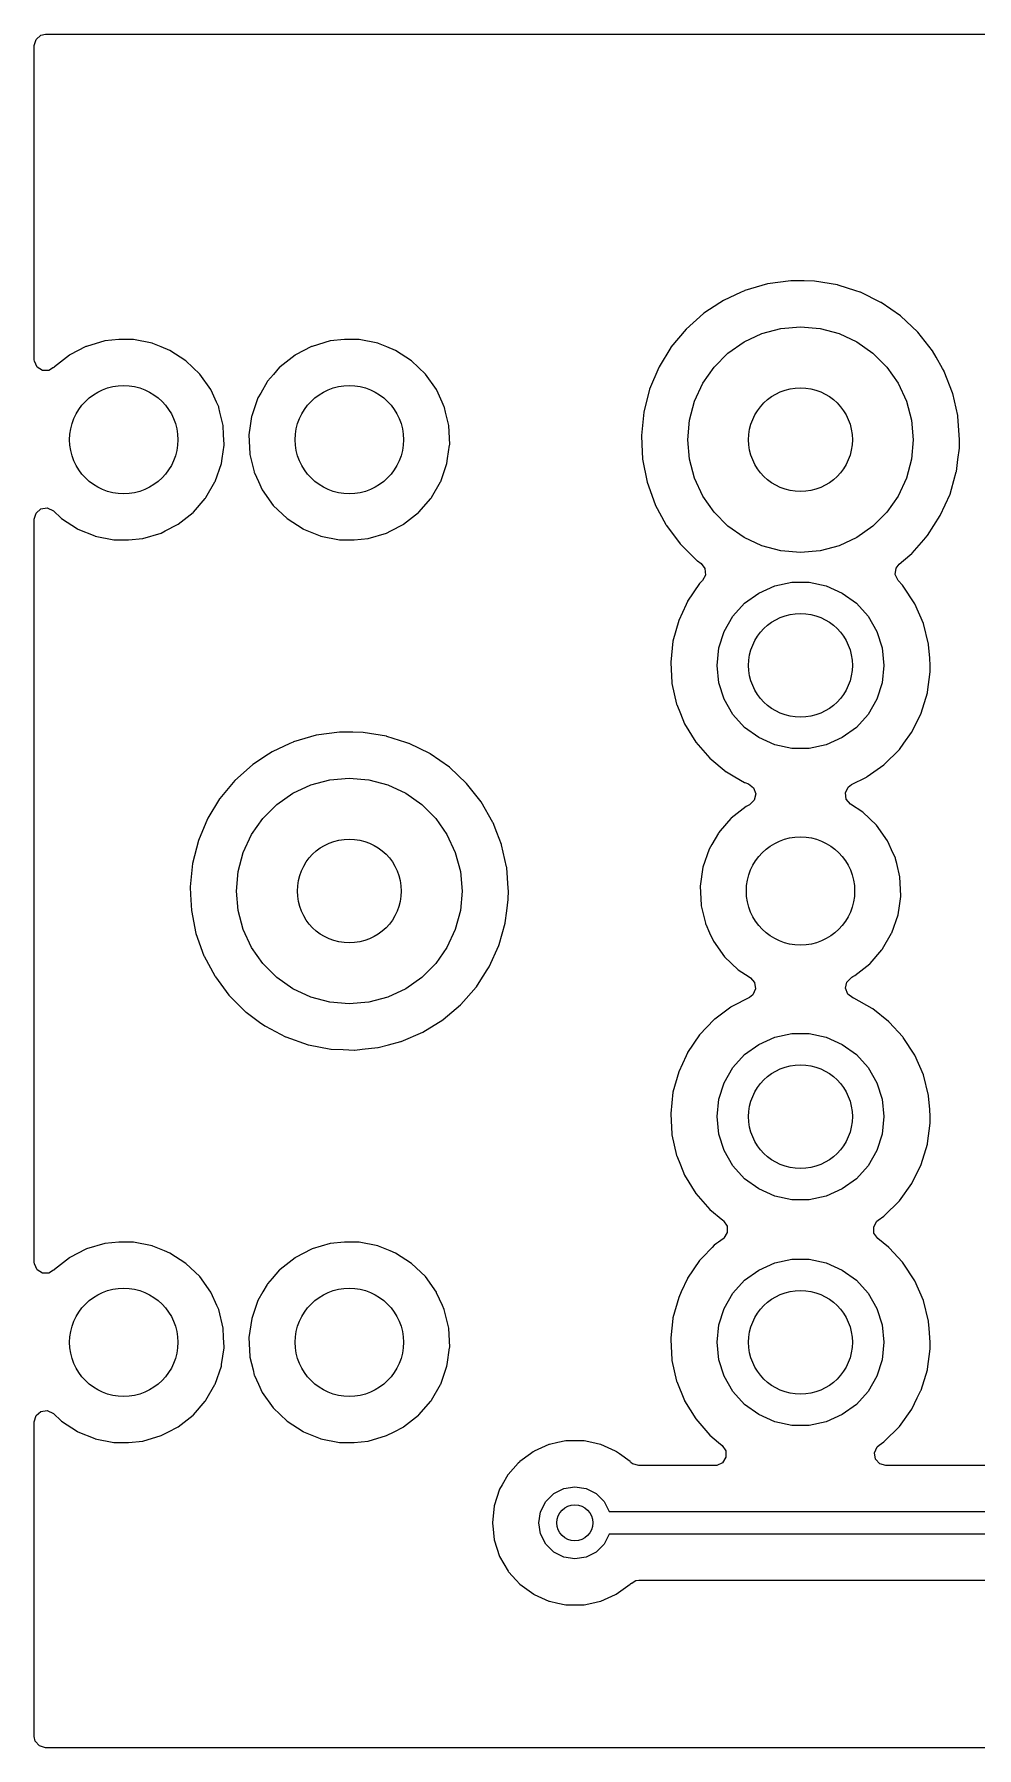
# Model space of a CAD drawing. Extents: x 50.5 to 69.5, y -69.5 to -50.5.
# Drawn here: x 50.51 to 60.95, y -69.49 to -50.51 of the extents above; entities that cross this region are included whole.
import ezdxf

# ---------------------------------------------------------------- set-up
doc = ezdxf.new("R2010")
doc.units = 0
doc.layers.add('BLACK', color=7, linetype='CONTINUOUS')

msp = doc.modelspace()

# ---------------------------------------------------------------- linework, layer by layer
at = {"layer": 'BLACK', "linetype": 'CONTINUOUS'}
for p, q in [((50.5085, -50.6345), (50.5285, -50.5664)), ((50.5085, -54.1138), (50.5085, -50.6345)), ((50.5285, -50.5664), (50.5822, -50.5199)), ((50.5822, -50.5199), (50.6345, -50.5085)), ((50.6345, -50.5085), (69.3655, -50.5085)), ((58.6334, -53.2751), (58.3824, -53.3482)), ((58.8923, -53.2399), (58.6334, -53.2751)), ((58.897, -53.2399), (58.8923, -53.2399)), ((59.0399, -53.2418), (58.897, -53.2399)), ((58.897, -53.2399), (58.897, -53.2399)), ((59.1537, -53.2433), (59.0399, -53.2418)), ((59.4117, -53.2853), (59.1537, -53.2433)), ((59.4161, -53.2867), (59.4117, -53.2853)), ((59.6144, -53.3502), (59.4161, -53.2867)), ((58.1068, -53.4828), (57.9304, -53.5984)), ((58.1451, -53.4577), (58.1068, -53.4828)), ((58.3417, -53.367), (58.1451, -53.4577)), ((58.3782, -53.3502), (58.3417, -53.367)), ((58.3824, -53.3482), (58.3782, -53.3502)), ((58.3782, -53.3502), (58.3782, -53.3502)), ((59.6606, -53.365), (59.6144, -53.3502)), ((59.6648, -53.367), (59.6606, -53.365)), ((59.8908, -53.4785), (59.6648, -53.367)), ((59.6648, -53.367), (59.6648, -53.367)), ((59.895, -53.4806), (59.8908, -53.4785)), ((60.1098, -53.6296), (59.895, -53.4806)), ((57.9265, -53.601), (57.7315, -53.775)), ((57.9304, -53.5984), (57.9265, -53.601)), ((57.9304, -53.5984), (57.9304, -53.5984)), ((60.3001, -53.8086), (60.1098, -53.6296)), ((51.2894, -53.9065), (51.0865, -53.9661)), ((51.4472, -53.8915), (51.2894, -53.9065)), ((51.6031, -53.8915), (51.4472, -53.8915)), ((51.6087, -53.8918), (51.6031, -53.8915)), ((51.8163, -53.9323), (51.6087, -53.8918)), ((53.7894, -53.9065), (53.5865, -53.9661)), ((53.9472, -53.8915), (53.7894, -53.9065)), ((54.1031, -53.8915), (53.9472, -53.8915)), ((54.1087, -53.8918), (54.1031, -53.8915)), ((54.3163, -53.9323), (54.1087, -53.8918)), ((57.7315, -53.775), (57.5644, -53.976)), ((58.375, -53.9175), (58.5725, -53.8254)), ((58.5725, -53.8254), (58.7829, -53.769)), ((58.7829, -53.769), (59, -53.75)), ((59, -53.75), (59.2171, -53.769)), ((59.2171, -53.769), (59.4275, -53.8254)), ((59.4275, -53.8254), (59.625, -53.9175)), ((60.462, -54.0139), (60.3001, -53.8086)), ((50.8984, -54.0629), (50.7321, -54.1936)), ((50.9037, -54.0602), (50.8984, -54.0629)), ((50.9038, -54.0602), (50.9037, -54.0602)), ((51.0811, -53.9688), (50.9038, -54.0602)), ((51.0865, -53.9661), (51.0811, -53.9688)), ((51.0811, -53.9688), (51.0811, -53.9688)), ((51.8218, -53.9346), (51.8163, -53.9323)), ((51.9157, -53.9724), (51.8218, -53.9346)), ((51.8218, -53.9346), (51.8218, -53.9346)), ((52.0125, -54.0114), (51.9157, -53.9724)), ((52.1901, -54.1261), (52.0125, -54.0114)), ((53.3984, -54.0629), (53.2321, -54.1936)), ((53.4037, -54.0602), (53.3984, -54.0629)), ((53.4038, -54.0602), (53.4037, -54.0602)), ((53.5811, -53.9688), (53.4038, -54.0602)), ((53.5865, -53.9661), (53.5811, -53.9688)), ((53.5811, -53.9688), (53.5811, -53.9688)), ((54.3218, -53.9346), (54.3163, -53.9323)), ((54.4157, -53.9724), (54.3218, -53.9346)), ((54.3218, -53.9346), (54.3218, -53.9346)), ((54.5125, -54.0114), (54.4157, -53.9724)), ((54.6901, -54.1261), (54.5125, -54.0114)), ((57.5619, -53.98), (57.4323, -54.1936)), ((57.5644, -53.976), (57.5619, -53.98)), ((58.0424, -54.1965), (58.1965, -54.0424)), ((58.1965, -54.0424), (58.375, -53.9175)), ((59.625, -53.9175), (59.8035, -54.0424)), ((59.8035, -54.0424), (59.9576, -54.1965)), ((60.5036, -54.0868), (60.462, -54.0139)), ((60.5756, -54.2128), (60.5036, -54.0868)), ((50.5098, -54.1316), (50.5085, -54.1138)), ((50.5392, -54.1963), (50.5098, -54.1316)), ((50.5989, -54.2347), (50.5392, -54.1963)), ((50.6699, -54.2347), (50.5989, -54.2347)), ((50.7226, -54.2009), (50.6699, -54.2347)), ((50.7238, -54.2023), (50.7226, -54.2009)), ((50.7281, -54.1981), (50.7238, -54.2023)), ((50.7321, -54.1936), (50.7281, -54.1981)), ((52.3429, -54.2724), (52.1901, -54.1261)), ((52.4653, -54.4449), (52.3429, -54.2724)), ((53.1595, -54.2773), (53.0934, -54.3534)), ((53.2281, -54.1981), (53.1595, -54.2773)), ((53.2321, -54.1936), (53.2281, -54.1981)), ((53.2281, -54.1981), (53.2281, -54.1981)), ((54.8429, -54.2724), (54.6901, -54.1261)), ((54.9653, -54.4449), (54.8429, -54.2724)), ((57.4288, -54.1994), (57.3277, -54.4405)), ((57.4323, -54.1936), (57.4288, -54.1994)), ((57.9175, -54.375), (58.0424, -54.1965)), ((59.9576, -54.1965), (60.0825, -54.375)), ((60.5916, -54.2408), (60.5756, -54.2128)), ((60.5933, -54.2452), (60.5916, -54.2408)), ((60.6847, -54.4801), (60.5933, -54.2452)), ((60.5933, -54.2452), (60.5933, -54.2452)), ((52.4833, -54.4844), (52.4653, -54.4449)), ((53.0904, -54.3586), (53.0176, -54.4844)), ((53.0934, -54.3534), (53.0904, -54.3585)), ((53.0904, -54.3585), (53.0904, -54.3586)), ((54.9833, -54.4844), (54.9653, -54.4449)), ((57.3277, -54.4405), (57.2634, -54.6938)), ((57.8254, -54.5725), (57.9175, -54.375)), ((60.0825, -54.375), (60.1746, -54.5725)), ((60.6864, -54.4844), (60.6847, -54.4801)), ((52.5289, -54.5848), (52.4833, -54.4844)), ((52.5529, -54.6375), (52.5289, -54.5848)), ((52.5543, -54.6433), (52.5529, -54.6375)), ((52.5664, -54.6938), (52.5543, -54.6433)), ((52.5543, -54.6433), (52.5543, -54.6433)), ((52.9875, -54.5365), (52.9181, -54.7363)), ((53.0176, -54.4844), (52.9875, -54.5365)), ((55.0289, -54.5848), (54.9833, -54.4844)), ((55.0529, -54.6375), (55.0289, -54.5848)), ((55.0543, -54.6433), (55.0529, -54.6375)), ((55.0664, -54.6938), (55.0543, -54.6433)), ((55.0543, -54.6433), (55.0543, -54.6433)), ((57.769, -54.7829), (57.8254, -54.5725)), ((60.1746, -54.5725), (60.231, -54.7829)), ((60.6874, -54.489), (60.6864, -54.4844)), ((60.7421, -54.7306), (60.6874, -54.489)), ((52.6024, -54.8431), (52.5664, -54.6938)), ((52.6072, -54.9456), (52.6024, -54.8431)), ((52.9021, -54.8469), (52.8878, -54.9456)), ((52.9173, -54.7422), (52.9021, -54.8469)), ((52.9181, -54.7363), (52.9173, -54.7422)), ((52.9173, -54.7422), (52.9173, -54.7422)), ((55.1024, -54.8431), (55.0664, -54.6938)), ((55.1122, -55.0544), (55.1024, -54.8431)), ((57.2634, -54.6938), (57.2372, -54.9538)), ((57.75, -55), (57.769, -54.7829)), ((60.231, -54.7829), (60.25, -55)), ((60.7441, -54.7393), (60.7421, -54.7306)), ((60.7444, -54.744), (60.7441, -54.7393)), ((60.7594, -54.9454), (60.7444, -54.744)), ((60.7444, -54.744), (60.7444, -54.744)), ((52.6122, -55.0544), (52.6072, -54.9456)), ((52.8878, -54.9456), (52.8976, -55.1569)), ((57.2372, -54.9538), (57.2374, -54.9585)), ((57.2374, -54.9585), (57.2374, -54.9585)), ((57.2374, -54.9585), (57.2417, -55.0484)), ((57.2417, -55.0484), (57.2497, -55.2149)), ((57.769, -55.2171), (57.75, -55)), ((60.25, -55), (60.231, -55.2171)), ((60.7634, -55), (60.7594, -54.9454)), ((60.7619, -55.0602), (60.7633, -55.0032)), ((60.7633, -55.0032), (60.7634, -55)), ((52.5819, -55.2637), (52.5896, -55.2102)), ((52.5896, -55.2102), (52.6114, -55.0603)), ((52.6114, -55.0603), (52.6122, -55.0544)), ((52.6114, -55.0603), (52.6114, -55.0603)), ((52.8976, -55.1569), (52.899, -55.1627)), ((52.899, -55.1627), (52.899, -55.1627)), ((52.899, -55.1627), (52.9456, -55.3561)), ((55.0819, -55.2637), (55.0896, -55.2102)), ((55.0896, -55.2102), (55.1114, -55.0603)), ((55.1114, -55.0603), (55.1122, -55.0544)), ((55.1114, -55.0603), (55.1114, -55.0603)), ((57.2497, -55.2149), (57.3007, -55.4713)), ((57.8254, -55.4275), (57.769, -55.2171)), ((60.231, -55.2171), (60.1746, -55.4275)), ((60.728, -55.3516), (60.7448, -55.2195)), ((60.7448, -55.2195), (60.7606, -55.0954)), ((60.7606, -55.0954), (60.761, -55.0923)), ((60.7606, -55.0954), (60.7606, -55.0954)), ((60.761, -55.0923), (60.7619, -55.0602)), ((52.5125, -55.4635), (52.5819, -55.2637)), ((52.9456, -55.3561), (52.9471, -55.3625)), ((52.9471, -55.3625), (52.9496, -55.368)), ((52.9496, -55.368), (52.9496, -55.368)), ((52.9496, -55.368), (52.9931, -55.4635)), ((55.0125, -55.4635), (55.0819, -55.2637)), ((57.9175, -55.625), (57.8254, -55.4275)), ((60.1746, -55.4275), (60.0825, -55.625)), ((60.6722, -55.5496), (60.7268, -55.3561)), ((60.7268, -55.3561), (60.728, -55.3516)), ((60.7268, -55.3561), (60.7268, -55.3561)), ((52.4096, -55.6414), (52.5095, -55.4687)), ((52.5095, -55.4687), (52.5125, -55.4635)), ((52.9931, -55.4635), (53.0347, -55.5551)), ((53.0347, -55.5551), (53.1049, -55.6542)), ((54.9096, -55.6414), (55.0095, -55.4687)), ((55.0095, -55.4687), (55.0125, -55.4635)), ((57.3007, -55.4713), (57.389, -55.7173)), ((60.5497, -55.8414), (60.6571, -55.6031)), ((60.6571, -55.6031), (60.6722, -55.5496)), ((50.5285, -55.8123), (50.5822, -55.7658)), ((50.5822, -55.7658), (50.6524, -55.7557)), ((50.6524, -55.7557), (50.7216, -55.7894)), ((50.7216, -55.7894), (50.8055, -55.8697)), ((52.1016, -55.9371), (52.2679, -55.8064)), ((52.2679, -55.8064), (52.2719, -55.8019)), ((52.2719, -55.8019), (52.4026, -55.6512)), ((52.2719, -55.8019), (52.2719, -55.8019)), ((52.4026, -55.6512), (52.4066, -55.6466)), ((52.4066, -55.6466), (52.4096, -55.6415)), ((52.4096, -55.6415), (52.4096, -55.6414)), ((53.1049, -55.6542), (53.1393, -55.7025)), ((53.1393, -55.7025), (53.1571, -55.7276)), ((53.1571, -55.7276), (53.3098, -55.8739)), ((54.6016, -55.9371), (54.7679, -55.8064)), ((54.7679, -55.8064), (54.7719, -55.8019)), ((54.7719, -55.8019), (54.9026, -55.6512)), ((54.7719, -55.8019), (54.7719, -55.8019)), ((54.9026, -55.6512), (54.9066, -55.6466)), ((54.9066, -55.6466), (54.9096, -55.6415)), ((54.9096, -55.6415), (54.9096, -55.6414)), ((57.389, -55.7173), (57.3912, -55.7214)), ((57.3912, -55.7214), (57.5086, -55.9398)), ((58.0424, -55.8035), (57.9175, -55.625)), ((58.1965, -55.9576), (58.0424, -55.8035)), ((59.9576, -55.8035), (59.8035, -55.9576)), ((60.0825, -55.625), (59.9576, -55.8035)), ((50.5085, -55.8804), (50.5285, -55.8123)), ((50.5085, -64.1138), (50.5085, -55.8804)), ((50.8055, -55.8697), (50.8055, -55.8697)), ((50.8055, -55.8697), (50.8098, -55.8739)), ((50.8098, -55.8739), (50.9875, -55.9886)), ((50.9875, -55.9886), (50.9931, -55.9909)), ((50.9931, -55.9909), (51.1782, -56.0654)), ((51.9596, -56.0102), (52.0962, -55.9398)), ((52.0962, -55.9398), (52.0963, -55.9398)), ((52.0963, -55.9398), (52.1016, -55.9371)), ((53.3098, -55.8739), (53.4875, -55.9886)), ((53.4875, -55.9886), (53.4931, -55.9909)), ((53.4931, -55.9909), (53.6782, -56.0654)), ((54.4596, -56.0102), (54.5962, -55.9398)), ((54.5962, -55.9398), (54.5963, -55.9398)), ((54.5963, -55.9398), (54.6016, -55.9371)), ((57.5086, -55.9398), (57.5127, -55.9475)), ((57.5127, -55.9475), (57.5155, -55.9512)), ((57.5155, -55.9512), (57.5155, -55.9512)), ((57.5155, -55.9512), (57.6663, -56.1532)), ((58.375, -56.0825), (58.1965, -55.9576)), ((59.8035, -55.9576), (59.625, -56.0825)), ((60.4083, -56.0613), (60.5497, -55.8414)), ((51.1782, -56.0654), (51.1782, -56.0654)), ((51.1782, -56.0654), (51.1837, -56.0677)), ((51.1837, -56.0677), (51.3913, -56.1082)), ((51.3913, -56.1082), (51.3969, -56.1085)), ((51.3969, -56.1085), (51.5528, -56.1085)), ((51.5528, -56.1085), (51.7106, -56.0935)), ((51.7106, -56.0935), (51.9135, -56.0339)), ((51.9135, -56.0339), (51.9596, -56.0102)), ((53.6782, -56.0654), (53.6782, -56.0654)), ((53.6782, -56.0654), (53.6837, -56.0677)), ((53.6837, -56.0677), (53.8913, -56.1082)), ((53.8913, -56.1082), (53.8969, -56.1085)), ((53.8969, -56.1085), (54.0528, -56.1085)), ((54.0528, -56.1085), (54.2106, -56.0935)), ((54.2106, -56.0935), (54.4135, -56.0339)), ((54.4135, -56.0339), (54.4596, -56.0102)), ((57.6663, -56.1532), (57.6663, -56.1532)), ((57.6663, -56.1532), (57.6691, -56.1569)), ((57.6691, -56.1569), (57.6724, -56.1602)), ((57.6724, -56.1602), (57.6724, -56.1602)), ((57.6724, -56.1602), (57.7924, -56.2791)), ((58.5725, -56.1746), (58.375, -56.0825)), ((58.7829, -56.231), (58.5725, -56.1746)), ((59.4275, -56.1746), (59.2171, -56.231)), ((59.625, -56.0825), (59.4275, -56.1746)), ((60.236, -56.2578), (60.367, -56.1084)), ((60.367, -56.1084), (60.4053, -56.0648)), ((60.4053, -56.0648), (60.4083, -56.0613)), ((60.4053, -56.0648), (60.4053, -56.0648)), ((57.7924, -56.2791), (57.8547, -56.3409)), ((57.8547, -56.3409), (57.8585, -56.3437)), ((57.8585, -56.3437), (57.8585, -56.3437)), ((57.8585, -56.3437), (57.8977, -56.3724)), ((57.8977, -56.3724), (57.9408, -56.4289)), ((59, -56.25), (58.7829, -56.231)), ((59.2171, -56.231), (59, -56.25)), ((60.0594, -56.4247), (60.0938, -56.3781)), ((60.0938, -56.3781), (60.2108, -56.2791)), ((60.2108, -56.2791), (60.2324, -56.2608)), ((60.2324, -56.2608), (60.236, -56.2578)), ((60.2324, -56.2608), (60.2324, -56.2608)), ((57.9143, -56.5611), (57.8937, -56.5827)), ((57.9466, -56.4996), (57.9143, -56.5611)), ((57.9408, -56.4289), (57.9466, -56.4996)), ((60.051, -56.4952), (60.0594, -56.4247)), ((60.0821, -56.5591), (60.051, -56.4952)), ((60.1304, -56.6122), (60.0821, -56.5591)), ((57.8821, -56.5948), (57.7493, -56.7895)), ((57.8937, -56.5827), (57.8821, -56.5948)), ((58.3811, -56.8126), (58.5375, -56.6989)), ((58.5375, -56.6989), (58.7142, -56.6203)), ((58.7142, -56.6203), (58.9033, -56.5801)), ((58.9033, -56.5801), (59.0967, -56.5801)), ((59.0967, -56.5801), (59.2858, -56.6203)), ((59.2858, -56.6203), (59.4625, -56.6989)), ((59.4625, -56.6989), (59.6189, -56.8126)), ((60.1396, -56.6224), (60.1304, -56.6122)), ((60.2677, -56.8203), (60.1396, -56.6224)), ((57.7328, -56.825), (57.6501, -57.0033)), ((57.7471, -56.7942), (57.7328, -56.825)), ((57.7493, -56.7895), (57.7471, -56.7942)), ((57.7471, -56.7942), (57.7471, -56.7942)), ((58.2517, -56.9563), (58.3811, -56.8126)), ((59.6189, -56.8126), (59.7483, -56.9563)), ((60.3617, -57.0364), (60.2677, -56.8203)), ((57.6501, -57.0033), (57.5871, -57.2305)), ((58.0952, -57.3077), (58.155, -57.1238)), ((58.155, -57.1238), (58.2517, -56.9563)), ((59.7483, -56.9563), (59.845, -57.1238)), ((59.845, -57.1238), (59.9048, -57.3077)), ((60.4191, -57.2651), (60.3617, -57.0364)), ((57.5871, -57.2305), (57.562, -57.4649)), ((58.075, -57.5), (58.0952, -57.3077)), ((59.9048, -57.3077), (59.925, -57.5)), ((60.4195, -57.2702), (60.4191, -57.2651)), ((60.432, -57.4222), (60.4195, -57.2702)), ((60.4195, -57.2702), (60.4195, -57.2702)), ((57.562, -57.4649), (57.5623, -57.47)), ((57.5623, -57.47), (57.5623, -57.47)), ((57.5623, -57.47), (57.5753, -57.695)), ((58.0952, -57.6923), (58.075, -57.5)), ((59.925, -57.5), (59.9048, -57.6923)), ((60.4384, -57.5), (60.432, -57.4222)), ((60.4367, -57.5703), (60.4384, -57.5)), ((57.5753, -57.695), (57.5753, -57.695)), ((57.5753, -57.695), (57.5756, -57.7002)), ((57.5756, -57.7002), (57.6274, -57.9301)), ((58.155, -57.8762), (58.0952, -57.6923)), ((59.9048, -57.6923), (59.845, -57.8762)), ((60.4066, -57.7988), (60.4363, -57.5736)), ((60.4363, -57.5736), (60.4367, -57.5703)), ((60.4363, -57.5736), (60.4363, -57.5736)), ((58.2517, -58.0437), (58.155, -57.8762)), ((59.845, -57.8762), (59.7483, -58.0437)), ((60.3374, -58.0295), (60.4059, -57.804)), ((60.4059, -57.804), (60.4066, -57.7988)), ((57.6274, -57.9301), (57.6294, -57.9349)), ((57.6294, -57.9349), (57.6294, -57.9349)), ((57.6294, -57.9349), (57.6696, -58.0342)), ((57.6696, -58.0342), (57.7161, -58.1485)), ((58.3811, -58.1874), (58.2517, -58.0437)), ((59.7483, -58.0437), (59.6189, -58.1874)), ((60.233, -58.2408), (60.3374, -58.0295)), ((53.6334, -58.2751), (53.3824, -58.3482)), ((53.8923, -58.2399), (53.6334, -58.2751)), ((53.897, -58.2399), (53.8923, -58.2399)), ((54.0399, -58.2418), (53.897, -58.2399)), ((53.897, -58.2399), (53.897, -58.2399)), ((54.1537, -58.2433), (54.0399, -58.2418)), ((54.4117, -58.2853), (54.1537, -58.2433)), ((57.7161, -58.1485), (57.8393, -58.3495)), ((58.5375, -58.3011), (58.3811, -58.1874)), ((59.6189, -58.1874), (59.4625, -58.3011)), ((60.1448, -58.3636), (60.2299, -58.245)), ((60.2299, -58.245), (60.233, -58.2408)), ((53.1451, -58.4577), (53.1061, -58.4832)), ((53.3417, -58.367), (53.1451, -58.4577)), ((53.3782, -58.3502), (53.3417, -58.367)), ((53.3824, -58.3482), (53.3782, -58.3502)), ((53.3782, -58.3502), (53.3782, -58.3502)), ((54.4161, -58.2867), (54.4117, -58.2853)), ((54.6246, -58.3534), (54.4161, -58.2867)), ((54.6606, -58.365), (54.6246, -58.3534)), ((54.6648, -58.367), (54.6606, -58.365)), ((54.8908, -58.4785), (54.6648, -58.367)), ((54.6648, -58.367), (54.6648, -58.367)), ((57.8393, -58.3495), (57.9936, -58.5277)), ((58.7142, -58.3797), (58.5375, -58.3011)), ((58.9033, -58.4199), (58.7142, -58.3797)), ((59.0967, -58.4199), (58.9033, -58.4199)), ((59.2858, -58.3797), (59.0967, -58.4199)), ((59.4625, -58.3011), (59.2858, -58.3797)), ((59.9284, -58.5987), (60.0954, -58.4323)), ((60.0954, -58.4323), (60.1448, -58.3636)), ((52.9265, -58.601), (52.7315, -58.775)), ((52.9304, -58.5984), (52.9265, -58.601)), ((53.1061, -58.4832), (52.9304, -58.5984)), ((52.9304, -58.5984), (52.9304, -58.5984)), ((54.895, -58.4806), (54.8908, -58.4785)), ((55.1098, -58.6296), (54.895, -58.4806)), ((55.3001, -58.8086), (55.1098, -58.6296)), ((57.9936, -58.5277), (58.175, -58.6783)), ((59.7407, -58.7325), (59.9242, -58.6017)), ((59.9242, -58.6017), (59.9284, -58.5987)), ((59.9242, -58.6017), (59.9242, -58.6017)), ((52.7315, -58.775), (52.5644, -58.976)), ((53.375, -58.9175), (53.5725, -58.8254)), ((53.5725, -58.8254), (53.7829, -58.769)), ((53.7829, -58.769), (54, -58.75)), ((54, -58.75), (54.2171, -58.769)), ((54.2171, -58.769), (54.4275, -58.8254)), ((54.4275, -58.8254), (54.625, -58.9175)), ((55.462, -59.0139), (55.3001, -58.8086)), ((58.175, -58.6783), (58.1794, -58.6809)), ((58.1794, -58.6809), (58.1794, -58.6809)), ((58.1794, -58.6809), (58.2729, -58.7355)), ((58.2729, -58.7355), (58.3785, -58.7972)), ((58.3785, -58.7972), (58.3833, -58.799)), ((58.3833, -58.799), (58.3833, -58.7991)), ((58.3833, -58.7991), (58.4228, -58.8141)), ((58.4228, -58.8141), (58.4793, -58.8571)), ((59.5268, -58.8493), (59.5664, -58.8189)), ((59.5664, -58.8189), (59.7319, -58.7378)), ((59.7319, -58.7378), (59.7365, -58.7355)), ((59.7319, -58.7378), (59.7319, -58.7378)), ((59.7365, -58.7355), (59.7407, -58.7325)), ((59.7407, -58.7325), (59.7407, -58.7325)), ((52.5619, -58.98), (52.4323, -59.1936)), ((52.5644, -58.976), (52.5619, -58.98)), ((53.1965, -59.0424), (53.375, -58.9175)), ((54.625, -58.9175), (54.8035, -59.0424)), ((55.5916, -59.2408), (55.462, -59.0139)), ((58.4879, -58.9931), (58.4355, -59.0438)), ((58.4793, -58.8571), (58.5036, -58.9238)), ((58.5036, -58.9238), (58.4879, -58.9931)), ((59.4972, -58.9138), (59.5268, -58.8493)), ((59.5071, -58.9841), (59.4972, -58.9138)), ((59.5535, -59.0379), (59.5071, -58.9841)), ((52.4288, -59.1994), (52.3277, -59.4405)), ((52.4323, -59.1936), (52.4288, -59.1994)), ((52.9175, -59.375), (53.0424, -59.1965)), ((53.0424, -59.1965), (53.1965, -59.0424)), ((54.8035, -59.0424), (54.9576, -59.1965)), ((54.9576, -59.1965), (55.0825, -59.375)), ((58.2281, -59.1981), (58.1096, -59.3348)), ((58.2321, -59.1936), (58.2281, -59.1981)), ((58.2281, -59.1981), (58.2281, -59.1981)), ((58.3984, -59.0629), (58.2321, -59.1936)), ((58.4355, -59.0438), (58.3984, -59.0629)), ((59.6901, -59.1261), (59.5535, -59.0379)), ((59.8429, -59.2724), (59.6901, -59.1261)), ((52.8254, -59.5725), (52.9175, -59.375)), ((55.0825, -59.375), (55.1746, -59.5725)), ((55.5933, -59.2452), (55.5916, -59.2408)), ((55.6354, -59.3534), (55.5933, -59.2452)), ((55.5933, -59.2452), (55.5933, -59.2452)), ((55.6864, -59.4844), (55.6354, -59.3534)), ((58.0904, -59.3586), (58.0176, -59.4844)), ((58.0934, -59.3534), (58.0904, -59.3585)), ((58.0904, -59.3585), (58.0904, -59.3586)), ((58.1096, -59.3348), (58.0934, -59.3534)), ((59.9653, -59.4449), (59.8429, -59.2724)), ((52.3277, -59.4405), (52.2634, -59.6938)), ((52.769, -59.7829), (52.8254, -59.5725)), ((55.1746, -59.5725), (55.231, -59.7829)), ((55.6874, -59.489), (55.6864, -59.4844)), ((55.7421, -59.7306), (55.6874, -59.489)), ((57.9875, -59.5365), (57.9181, -59.7363)), ((58.0176, -59.4844), (57.9875, -59.5365)), ((59.9833, -59.4844), (59.9653, -59.4449)), ((60.0095, -59.5421), (59.9833, -59.4844)), ((60.0529, -59.6375), (60.0095, -59.5421)), ((52.2634, -59.6938), (52.2372, -59.9538)), ((52.75, -60), (52.769, -59.7829)), ((55.231, -59.7829), (55.25, -60)), ((55.7441, -59.7393), (55.7421, -59.7306)), ((55.7444, -59.744), (55.7441, -59.7393)), ((55.761, -59.9678), (55.7444, -59.744)), ((55.7444, -59.744), (55.7444, -59.744)), ((57.9181, -59.7363), (57.8878, -59.9456)), ((60.0543, -59.6433), (60.0529, -59.6375)), ((60.0664, -59.6938), (60.0543, -59.6433)), ((60.0543, -59.6433), (60.0543, -59.6433)), ((60.1024, -59.8431), (60.0664, -59.6938)), ((52.2372, -59.9538), (52.2374, -59.9585)), ((52.2374, -59.9585), (52.2413, -60.0399)), ((52.2374, -59.9585), (52.2374, -59.9585)), ((55.7634, -60), (55.761, -59.9678)), ((57.8878, -59.9456), (57.8976, -60.1569)), ((60.1122, -60.0544), (60.1024, -59.8431)), ((52.2413, -60.0399), (52.2497, -60.2149)), ((52.769, -60.2171), (52.75, -60)), ((55.25, -60), (55.231, -60.2171)), ((55.7448, -60.2195), (55.7606, -60.0954)), ((55.7606, -60.0954), (55.761, -60.0923)), ((55.7606, -60.0954), (55.7606, -60.0954)), ((55.761, -60.0923), (55.7618, -60.0636)), ((55.7618, -60.0636), (55.7628, -60.0239)), ((55.7628, -60.0239), (55.7634, -60)), ((57.8976, -60.1569), (57.899, -60.1627)), ((57.899, -60.1627), (57.899, -60.1627)), ((57.899, -60.1627), (57.9456, -60.3561)), ((60.0819, -60.2637), (60.0965, -60.1627)), ((60.0965, -60.1627), (60.1114, -60.0603)), ((60.1114, -60.0603), (60.1122, -60.0544)), ((60.1114, -60.0603), (60.1114, -60.0603)), ((52.2497, -60.2149), (52.3007, -60.4713)), ((52.8254, -60.4275), (52.769, -60.2171)), ((55.231, -60.2171), (55.1746, -60.4275)), ((55.6597, -60.5937), (55.7268, -60.3561)), ((55.7268, -60.3561), (55.728, -60.3516)), ((55.7268, -60.3561), (55.7268, -60.3561)), ((55.728, -60.3516), (55.7448, -60.2195)), ((57.9456, -60.3561), (57.9471, -60.3625)), ((57.9471, -60.3625), (57.9496, -60.368)), ((60.0125, -60.4635), (60.0819, -60.2637)), ((52.3007, -60.4713), (52.389, -60.7173)), ((52.9175, -60.625), (52.8254, -60.4275)), ((55.1746, -60.4275), (55.0825, -60.625)), ((57.9496, -60.368), (57.9496, -60.368)), ((57.9496, -60.368), (57.9931, -60.4635)), ((57.9931, -60.4635), (58.0347, -60.5551)), ((58.0347, -60.5551), (58.1571, -60.7276)), ((59.9096, -60.6414), (60.0095, -60.4687)), ((60.0095, -60.4687), (60.0125, -60.4635)), ((52.389, -60.7173), (52.3912, -60.7214)), ((52.3912, -60.7214), (52.5086, -60.9398)), ((53.0424, -60.8035), (52.9175, -60.625)), ((55.0825, -60.625), (54.9576, -60.8035)), ((55.5497, -60.8414), (55.6571, -60.6031)), ((55.6571, -60.6031), (55.6597, -60.5937)), ((58.1571, -60.7276), (58.3098, -60.8739)), ((59.7719, -60.8019), (59.9026, -60.6512)), ((59.9026, -60.6512), (59.9066, -60.6466)), ((59.9066, -60.6466), (59.9096, -60.6415)), ((59.9096, -60.6415), (59.9096, -60.6414)), ((53.1965, -60.9576), (53.0424, -60.8035)), ((54.9576, -60.8035), (54.8035, -60.9576)), ((55.4384, -61.0145), (55.5289, -60.8739)), ((55.5289, -60.8739), (55.5497, -60.8414)), ((58.3098, -60.8739), (58.4297, -60.9512)), ((59.6016, -60.9371), (59.7679, -60.8064)), ((59.7679, -60.8064), (59.7719, -60.8019)), ((59.7719, -60.8019), (59.7719, -60.8019)), ((52.5086, -60.9398), (52.5127, -60.9475)), ((52.5127, -60.9475), (52.5155, -60.9512)), ((52.5155, -60.9512), (52.5155, -60.9512)), ((52.5155, -60.9512), (52.6663, -61.1532)), ((53.375, -61.0825), (53.1965, -60.9576)), ((53.5725, -61.1746), (53.375, -61.0825)), ((54.625, -61.0825), (54.4275, -61.1746)), ((54.8035, -60.9576), (54.625, -61.0825)), ((55.295, -61.1905), (55.4053, -61.0648)), ((55.4053, -61.0648), (55.4083, -61.0613)), ((55.4053, -61.0648), (55.4053, -61.0648)), ((55.4083, -61.0613), (55.4384, -61.0145)), ((58.4297, -60.9512), (58.4444, -60.9607)), ((58.4444, -60.9607), (58.4907, -61.0145)), ((58.5007, -61.0848), (58.4711, -61.1493)), ((58.4907, -61.0145), (58.5007, -61.0848)), ((59.4993, -61.0779), (59.5133, -61.0083)), ((59.5253, -61.144), (59.4993, -61.0779)), ((59.5133, -61.0083), (59.5672, -60.9548)), ((59.5672, -60.9548), (59.5813, -60.9475)), ((59.5813, -60.9475), (59.6016, -60.9371)), ((52.6663, -61.1532), (52.6663, -61.1532)), ((52.6663, -61.1532), (52.6691, -61.1569)), ((52.6691, -61.1569), (52.6724, -61.1602)), ((52.6724, -61.1602), (52.6724, -61.1602)), ((52.6724, -61.1602), (52.7993, -61.2859)), ((52.7993, -61.2859), (52.8547, -61.3409)), ((53.7829, -61.231), (53.5725, -61.1746)), ((54, -61.25), (53.7829, -61.231)), ((54.2171, -61.231), (54, -61.25)), ((54.4275, -61.1746), (54.2171, -61.231)), ((55.0401, -61.4236), (55.2324, -61.2608)), ((55.2324, -61.2608), (55.236, -61.2578)), ((55.2324, -61.2608), (55.2324, -61.2608)), ((55.236, -61.2578), (55.295, -61.1905)), ((58.2294, -61.2859), (58.0491, -61.4213)), ((58.2335, -61.2828), (58.2294, -61.2859)), ((58.2294, -61.2859), (58.2294, -61.2859)), ((58.2381, -61.2804), (58.2335, -61.2828)), ((58.4342, -61.1784), (58.2381, -61.2804)), ((58.4711, -61.1493), (58.4342, -61.1784)), ((59.5802, -61.1837), (59.5253, -61.144)), ((59.58, -61.1841), (59.5802, -61.1837)), ((59.5821, -61.1851), (59.58, -61.1841)), ((59.5828, -61.1856), (59.5821, -61.1851)), ((59.5846, -61.1862), (59.5828, -61.1856)), ((59.5896, -61.188), (59.5846, -61.1862)), ((59.796, -61.3019), (59.5896, -61.188)), ((59.8001, -61.3051), (59.796, -61.3019)), ((59.9769, -61.4448), (59.8001, -61.3051)), ((59.8001, -61.3051), (59.8001, -61.3051)), ((52.8547, -61.3409), (52.8585, -61.3437)), ((52.8585, -61.3437), (52.8585, -61.3437)), ((52.8585, -61.3437), (53.006, -61.4518)), ((53.006, -61.4518), (53.0655, -61.4955)), ((53.0655, -61.4955), (53.0697, -61.4977)), ((53.0697, -61.4977), (53.0697, -61.4977)), ((53.0697, -61.4977), (53.2927, -61.615)), ((54.8143, -61.5642), (55.0365, -61.4266)), ((55.0365, -61.4266), (55.0401, -61.4236)), ((55.0401, -61.4236), (55.0401, -61.4236)), ((58.045, -61.4244), (57.8821, -61.5948)), ((58.0491, -61.4213), (58.045, -61.4244)), ((59.981, -61.448), (59.9769, -61.4448)), ((59.9769, -61.4448), (59.9769, -61.4448)), ((59.9845, -61.4518), (59.981, -61.448)), ((60.1349, -61.6172), (59.9845, -61.4518)), ((59.9845, -61.4518), (59.9845, -61.4518)), ((53.2927, -61.615), (53.2927, -61.615)), ((53.2927, -61.615), (53.2968, -61.6172)), ((53.2968, -61.6172), (53.5436, -61.7033)), ((54.4341, -61.7042), (54.5696, -61.6685)), ((54.5696, -61.6685), (54.5741, -61.6674)), ((54.5696, -61.6685), (54.5696, -61.6685)), ((54.5741, -61.6674), (54.8143, -61.5642)), ((57.8821, -61.5948), (57.7493, -61.7895)), ((58.5375, -61.6989), (58.7142, -61.6203)), ((58.7142, -61.6203), (58.9033, -61.5801)), ((58.9033, -61.5801), (59.0967, -61.5801)), ((59.0967, -61.5801), (59.2858, -61.6203)), ((59.2858, -61.6203), (59.4625, -61.6989)), ((60.1396, -61.6224), (60.1349, -61.6172)), ((60.2677, -61.8203), (60.1396, -61.6224)), ((53.5436, -61.7033), (53.5482, -61.7042)), ((53.5482, -61.7042), (53.7958, -61.7512)), ((53.7958, -61.7512), (53.7958, -61.7512)), ((53.7958, -61.7512), (53.8004, -61.7521)), ((53.8004, -61.7521), (53.931, -61.7572)), ((53.931, -61.7572), (54.0569, -61.7622)), ((54.0569, -61.7622), (54.0569, -61.7622)), ((54.0569, -61.7622), (54.0615, -61.7624)), ((54.0615, -61.7624), (54.141, -61.7537)), ((54.141, -61.7537), (54.3167, -61.7344)), ((54.3167, -61.7344), (54.3214, -61.7339)), ((54.3167, -61.7344), (54.3167, -61.7344)), ((54.3214, -61.7339), (54.4341, -61.7042)), ((57.7328, -61.825), (57.6501, -62.0033)), ((57.7471, -61.7942), (57.7328, -61.825)), ((57.7493, -61.7895), (57.7471, -61.7942)), ((57.7471, -61.7942), (57.7471, -61.7942)), ((58.2517, -61.9563), (58.3811, -61.8126)), ((58.3811, -61.8126), (58.5375, -61.6989)), ((59.4625, -61.6989), (59.6189, -61.8126)), ((59.6189, -61.8126), (59.7483, -61.9563)), ((60.3617, -62.0364), (60.2677, -61.8203)), ((57.6501, -62.0033), (57.5871, -62.2305)), ((58.155, -62.1238), (58.2517, -61.9563)), ((59.7483, -61.9563), (59.845, -62.1238)), ((60.4191, -62.2651), (60.3617, -62.0364)), ((57.5871, -62.2305), (57.562, -62.4649)), ((58.0952, -62.3077), (58.155, -62.1238)), ((59.845, -62.1238), (59.9048, -62.3077)), ((58.075, -62.5), (58.0952, -62.3077)), ((59.9048, -62.3077), (59.925, -62.5)), ((60.4195, -62.2702), (60.4191, -62.2651)), ((60.432, -62.4222), (60.4195, -62.2702)), ((60.4195, -62.2702), (60.4195, -62.2702)), ((60.4384, -62.5), (60.432, -62.4222)), ((57.562, -62.4649), (57.5623, -62.47)), ((57.5623, -62.47), (57.5623, -62.47)), ((57.5623, -62.47), (57.5753, -62.695)), ((58.0952, -62.6923), (58.075, -62.5)), ((59.925, -62.5), (59.9048, -62.6923)), ((60.4066, -62.7988), (60.4363, -62.5736)), ((60.4363, -62.5736), (60.4367, -62.5703)), ((60.4363, -62.5736), (60.4363, -62.5736)), ((60.4367, -62.5703), (60.4384, -62.5)), ((57.5753, -62.695), (57.5753, -62.695)), ((57.5753, -62.695), (57.5756, -62.7002)), ((57.5756, -62.7002), (57.6274, -62.9301)), ((58.155, -62.8762), (58.0952, -62.6923)), ((59.9048, -62.6923), (59.845, -62.8762)), ((60.3374, -63.0295), (60.4059, -62.804)), ((60.4059, -62.804), (60.4066, -62.7988)), ((57.6274, -62.9301), (57.6294, -62.9349)), ((57.6294, -62.9349), (57.6294, -62.9349)), ((57.6294, -62.9349), (57.6696, -63.0342)), ((58.2517, -63.0437), (58.155, -62.8762)), ((59.845, -62.8762), (59.7483, -63.0437)), ((57.6696, -63.0342), (57.7161, -63.1485)), ((57.7161, -63.1485), (57.8393, -63.3495)), ((58.3811, -63.1874), (58.2517, -63.0437)), ((58.5375, -63.3011), (58.3811, -63.1874)), ((59.6189, -63.1874), (59.4625, -63.3011)), ((59.7483, -63.0437), (59.6189, -63.1874)), ((60.233, -63.2408), (60.3374, -63.0295)), ((57.8393, -63.3495), (57.9936, -63.5277)), ((58.7142, -63.3797), (58.5375, -63.3011)), ((58.9033, -63.4199), (58.7142, -63.3797)), ((59.2858, -63.3797), (59.0967, -63.4199)), ((59.4625, -63.3011), (59.2858, -63.3797)), ((60.0954, -63.4323), (60.233, -63.2408)), ((57.9936, -63.5277), (58.1376, -63.6473)), ((59.0967, -63.4199), (58.9033, -63.4199)), ((59.9284, -63.5987), (60.0954, -63.4323)), ((58.1376, -63.6473), (58.1461, -63.6543)), ((58.1461, -63.6543), (58.1858, -63.7132)), ((58.1858, -63.7132), (58.1873, -63.7842)), ((59.811, -63.7199), (59.8466, -63.6585)), ((59.8143, -63.7908), (59.811, -63.7199)), ((59.8466, -63.6585), (59.8602, -63.6473)), ((59.8602, -63.6473), (59.9242, -63.6017)), ((59.9242, -63.6016), (59.9284, -63.5987)), ((59.9242, -63.6017), (59.9242, -63.6016)), ((51.0811, -63.9688), (50.9038, -64.0602)), ((51.0865, -63.9661), (51.0811, -63.9688)), ((51.0811, -63.9688), (51.0811, -63.9688)), ((51.2894, -63.9065), (51.0865, -63.9661)), ((51.4472, -63.8915), (51.2894, -63.9065)), ((51.6031, -63.8915), (51.4472, -63.8915)), ((51.6087, -63.8918), (51.6031, -63.8915)), ((51.8163, -63.9323), (51.6087, -63.8918)), ((51.8218, -63.9346), (51.8163, -63.9323)), ((51.9524, -63.9872), (51.8218, -63.9346)), ((51.8218, -63.9346), (51.8218, -63.9346)), ((53.5811, -63.9688), (53.4038, -64.0602)), ((53.5865, -63.9661), (53.5811, -63.9688)), ((53.5811, -63.9688), (53.5811, -63.9688)), ((53.7894, -63.9065), (53.5865, -63.9661)), ((53.9472, -63.8915), (53.7894, -63.9065)), ((54.1031, -63.8915), (53.9472, -63.8915)), ((54.1087, -63.8918), (54.1031, -63.8915)), ((54.3163, -63.9323), (54.1087, -63.8918)), ((54.3218, -63.9346), (54.3163, -63.9323)), ((54.4524, -63.9872), (54.3218, -63.9346)), ((54.3218, -63.9346), (54.3218, -63.9346)), ((58.0224, -63.948), (57.9152, -64.0602)), ((58.045, -63.9244), (58.0224, -63.948)), ((58.0687, -63.9065), (58.045, -63.9244)), ((58.0901, -63.8905), (58.0687, -63.9065)), ((58.1413, -63.852), (58.0901, -63.8905)), ((58.1502, -63.8448), (58.1413, -63.852)), ((58.1873, -63.7842), (58.1502, -63.8448)), ((59.8553, -63.8488), (59.8143, -63.7908)), ((59.9769, -63.9448), (59.8553, -63.8488)), ((59.981, -63.948), (59.9769, -63.9448)), ((59.9769, -63.9448), (59.9769, -63.9448)), ((59.9845, -63.9518), (59.981, -63.948)), ((60.1319, -64.1138), (59.9845, -63.9518)), ((59.9845, -63.9518), (59.9845, -63.9518)), ((50.5098, -64.1316), (50.5085, -64.1138)), ((50.5392, -64.1963), (50.5098, -64.1316)), ((50.8984, -64.0629), (50.7321, -64.1936)), ((50.9037, -64.0602), (50.8984, -64.0629)), ((50.9038, -64.0602), (50.9037, -64.0602)), ((52.0125, -64.0114), (51.9524, -63.9872)), ((52.1901, -64.1261), (52.0125, -64.0114)), ((52.3429, -64.2724), (52.1901, -64.1261)), ((53.3984, -64.0629), (53.2321, -64.1936)), ((53.4037, -64.0602), (53.3984, -64.0629)), ((53.4038, -64.0602), (53.4037, -64.0602)), ((54.5125, -64.0114), (54.4524, -63.9872)), ((54.6901, -64.1261), (54.5125, -64.0114)), ((54.8429, -64.2724), (54.6901, -64.1261)), ((57.8821, -64.0948), (57.7493, -64.2895)), ((57.9152, -64.0602), (57.8821, -64.0948)), ((58.5375, -64.1989), (58.7142, -64.1203)), ((58.7142, -64.1203), (58.9033, -64.0801)), ((58.9033, -64.0801), (59.0967, -64.0801)), ((59.0967, -64.0801), (59.2858, -64.1203)), ((59.2858, -64.1203), (59.4625, -64.1989)), ((60.1396, -64.1224), (60.1319, -64.1138)), ((60.2677, -64.3203), (60.1396, -64.1224)), ((50.5989, -64.2347), (50.5392, -64.1963)), ((50.6699, -64.2347), (50.5989, -64.2347)), ((50.7226, -64.2009), (50.6699, -64.2347)), ((50.7238, -64.2023), (50.7226, -64.2009)), ((50.7281, -64.1981), (50.7238, -64.2023)), ((50.7321, -64.1936), (50.7281, -64.1981)), ((52.4653, -64.4449), (52.3429, -64.2724)), ((53.1448, -64.2942), (53.0934, -64.3534)), ((53.2281, -64.1981), (53.1448, -64.2942)), ((53.2321, -64.1936), (53.2281, -64.1981)), ((53.2281, -64.1981), (53.2281, -64.1981)), ((54.9653, -64.4449), (54.8429, -64.2724)), ((57.7471, -64.2942), (57.6794, -64.44)), ((57.7493, -64.2895), (57.7471, -64.2942)), ((57.7471, -64.2942), (57.7471, -64.2942)), ((58.2517, -64.4563), (58.3811, -64.3126)), ((58.3811, -64.3126), (58.5375, -64.1989)), ((59.4625, -64.1989), (59.6189, -64.3126)), ((59.6189, -64.3126), (59.7483, -64.4563)), ((60.3617, -64.5364), (60.2677, -64.3203)), ((52.4678, -64.4504), (52.4653, -64.4449)), ((52.5315, -64.5905), (52.4678, -64.4504)), ((52.9875, -64.5365), (52.9181, -64.7363)), ((53.0433, -64.44), (52.9875, -64.5365)), ((53.0904, -64.3586), (53.0433, -64.44)), ((53.0934, -64.3534), (53.0904, -64.3585)), ((53.0904, -64.3585), (53.0904, -64.3586)), ((54.9678, -64.4504), (54.9653, -64.4449)), ((55.0315, -64.5905), (54.9678, -64.4504)), ((57.6501, -64.5033), (57.5871, -64.7305)), ((57.6794, -64.44), (57.6501, -64.5033)), ((58.155, -64.6238), (58.2517, -64.4563)), ((59.7483, -64.4563), (59.845, -64.6238)), ((60.4191, -64.7651), (60.3617, -64.5364)), ((52.5529, -64.6375), (52.5315, -64.5905)), ((52.6024, -64.8431), (52.5529, -64.6375)), ((55.0529, -64.6375), (55.0315, -64.5905)), ((55.1024, -64.8431), (55.0529, -64.6375)), ((57.5871, -64.7305), (57.5865, -64.7356)), ((58.0952, -64.8077), (58.155, -64.6238)), ((59.845, -64.6238), (59.9048, -64.8077)), ((52.6072, -64.9456), (52.6024, -64.8431)), ((52.9181, -64.7363), (52.8878, -64.9456)), ((55.1122, -65.0544), (55.1024, -64.8431)), ((57.5865, -64.7356), (57.5634, -64.9516)), ((58.075, -65), (58.0952, -64.8077)), ((59.9048, -64.8077), (59.925, -65)), ((60.4195, -64.7702), (60.4191, -64.7651)), ((60.426, -64.8484), (60.4195, -64.7702)), ((60.4195, -64.7702), (60.4195, -64.7702)), ((60.4384, -65), (60.426, -64.8484)), ((52.5845, -65.2454), (52.6114, -65.0603)), ((52.6122, -65.0544), (52.6072, -64.9456)), ((52.6114, -65.0603), (52.6122, -65.0544)), ((52.6114, -65.0603), (52.6114, -65.0603)), ((52.8878, -64.9456), (52.8976, -65.1569)), ((55.0845, -65.2454), (55.1114, -65.0603)), ((55.1114, -65.0603), (55.1122, -65.0544)), ((55.1114, -65.0603), (55.1114, -65.0603)), ((57.5634, -64.9516), (57.562, -64.9649)), ((57.562, -64.9649), (57.5623, -64.97)), ((57.5623, -64.97), (57.5623, -64.97)), ((57.5623, -64.97), (57.5753, -65.195)), ((58.0952, -65.1923), (58.075, -65)), ((59.925, -65), (59.9048, -65.1923)), ((60.4066, -65.2988), (60.4363, -65.0736)), ((60.4363, -65.0736), (60.4367, -65.0703)), ((60.4363, -65.0736), (60.4363, -65.0736)), ((60.4367, -65.0703), (60.4384, -65)), ((52.5125, -65.4635), (52.5819, -65.2637)), ((52.5819, -65.2637), (52.5845, -65.2454)), ((52.8976, -65.1569), (52.899, -65.1627)), ((52.899, -65.1627), (52.899, -65.1627)), ((52.899, -65.1627), (52.933, -65.304)), ((55.0125, -65.4635), (55.0819, -65.2637)), ((55.0819, -65.2637), (55.0845, -65.2454)), ((57.5753, -65.195), (57.5753, -65.195)), ((57.5753, -65.195), (57.5756, -65.2002)), ((57.5756, -65.2002), (57.6274, -65.4301)), ((58.155, -65.3762), (58.0952, -65.1923)), ((59.9048, -65.1923), (59.845, -65.3762)), ((60.4059, -65.304), (60.4066, -65.2988)), ((52.4096, -65.6414), (52.5095, -65.4687)), ((52.5095, -65.4687), (52.5125, -65.4635)), ((52.933, -65.304), (52.9471, -65.3625)), ((52.9471, -65.3625), (52.9496, -65.368)), ((52.9496, -65.368), (52.9496, -65.368)), ((52.9496, -65.368), (52.9931, -65.4635)), ((52.9931, -65.4635), (53.0347, -65.5551)), ((54.9096, -65.6414), (55.0095, -65.4687)), ((55.0095, -65.4687), (55.0125, -65.4635)), ((57.6274, -65.4301), (57.6294, -65.4349)), ((57.6294, -65.4349), (57.6294, -65.4349)), ((57.6294, -65.4349), (57.7141, -65.6438)), ((58.2517, -65.5437), (58.155, -65.3762)), ((59.845, -65.3762), (59.7483, -65.5437)), ((60.3374, -65.5295), (60.4059, -65.304)), ((52.2719, -65.8019), (52.4026, -65.6512)), ((52.4026, -65.6512), (52.4066, -65.6466)), ((52.4066, -65.6466), (52.4096, -65.6415)), ((52.4096, -65.6415), (52.4096, -65.6414)), ((53.0347, -65.5551), (53.1571, -65.7276)), ((54.7719, -65.8019), (54.9026, -65.6512)), ((54.9026, -65.6512), (54.9066, -65.6466)), ((54.9066, -65.6466), (54.9096, -65.6415)), ((54.9096, -65.6415), (54.9096, -65.6414)), ((57.7141, -65.6438), (57.7161, -65.6485)), ((57.7161, -65.6485), (57.8393, -65.8495)), ((58.3811, -65.6874), (58.2517, -65.5437)), ((59.7483, -65.5437), (59.6189, -65.6874)), ((60.233, -65.7408), (60.2943, -65.6167)), ((60.2943, -65.6167), (60.3351, -65.5342)), ((60.3351, -65.5342), (60.3374, -65.5295)), ((60.3351, -65.5342), (60.3351, -65.5342)), ((50.5085, -65.8804), (50.5285, -65.8123)), ((50.5285, -65.8123), (50.5822, -65.7658)), ((50.5822, -65.7658), (50.6524, -65.7557)), ((50.6524, -65.7557), (50.7216, -65.7894)), ((50.7216, -65.7894), (50.8055, -65.8697)), ((50.8055, -65.8697), (50.8055, -65.8697)), ((50.8055, -65.8697), (50.8098, -65.8739)), ((52.1016, -65.9371), (52.2679, -65.8064)), ((52.2679, -65.8064), (52.2719, -65.8019)), ((52.2719, -65.8019), (52.2719, -65.8019)), ((53.1571, -65.7276), (53.3098, -65.8739)), ((54.6016, -65.9371), (54.7679, -65.8064)), ((54.7679, -65.8064), (54.7719, -65.8019)), ((54.7719, -65.8019), (54.7719, -65.8019)), ((57.8393, -65.8495), (57.9936, -66.0277)), ((58.5375, -65.8011), (58.3811, -65.6874)), ((58.7142, -65.8797), (58.5375, -65.8011)), ((59.4625, -65.8011), (59.2858, -65.8797)), ((59.6189, -65.6874), (59.4625, -65.8011)), ((60.0954, -65.9323), (60.233, -65.7408)), ((50.5085, -69.3655), (50.5085, -65.8804)), ((50.8098, -65.8739), (50.9875, -65.9886)), ((50.9875, -65.9886), (50.9931, -65.9909)), ((50.9931, -65.9909), (51.1782, -66.0654)), ((51.7106, -66.0935), (51.9135, -66.0339)), ((51.9135, -66.0339), (51.9971, -65.9909)), ((51.9971, -65.9909), (52.0962, -65.9398)), ((52.0962, -65.9398), (52.0963, -65.9398)), ((52.0963, -65.9398), (52.1016, -65.9371)), ((53.3098, -65.8739), (53.4875, -65.9886)), ((53.4875, -65.9886), (53.4931, -65.9909)), ((53.4931, -65.9909), (53.6782, -66.0654)), ((54.2106, -66.0935), (54.4135, -66.0339)), ((54.4135, -66.0339), (54.4971, -65.9909)), ((54.4971, -65.9909), (54.5962, -65.9398)), ((54.5962, -65.9398), (54.5963, -65.9398)), ((54.5963, -65.9398), (54.6016, -65.9371)), ((57.9936, -66.0277), (58.0909, -66.1085)), ((58.9033, -65.9199), (58.7142, -65.8797)), ((59.0967, -65.9199), (58.9033, -65.9199)), ((59.2858, -65.8797), (59.0967, -65.9199)), ((59.9284, -66.0987), (60.0954, -65.9323)), ((51.1782, -66.0654), (51.1782, -66.0654)), ((51.1782, -66.0654), (51.1837, -66.0677)), ((51.1837, -66.0677), (51.3913, -66.1082)), ((51.3913, -66.1082), (51.3969, -66.1085)), ((51.3969, -66.1085), (51.5528, -66.1085)), ((51.5528, -66.1085), (51.7106, -66.0935)), ((53.6782, -66.0654), (53.6782, -66.0654)), ((53.6782, -66.0654), (53.6837, -66.0677)), ((53.6837, -66.0677), (53.8913, -66.1082)), ((53.8913, -66.1082), (53.8969, -66.1085)), ((53.8969, -66.1085), (54.0528, -66.1085)), ((54.0528, -66.1085), (54.2106, -66.0935)), ((56.0066, -66.2355), (55.8887, -66.3211)), ((56.0379, -66.2128), (56.0066, -66.2355)), ((56.0432, -66.2089), (56.0379, -66.2128)), ((56.0379, -66.2128), (56.0379, -66.2128)), ((56.0493, -66.2062), (56.0432, -66.2089)), ((56.2117, -66.1339), (56.0493, -66.2062)), ((56.0493, -66.2062), (56.0493, -66.2062)), ((56.2177, -66.1312), (56.2117, -66.1339)), ((56.2117, -66.1339), (56.2117, -66.1339)), ((56.3111, -66.1114), (56.2177, -66.1312)), ((56.3981, -66.0929), (56.3111, -66.1114)), ((56.4045, -66.0915), (56.3981, -66.0929)), ((56.3981, -66.0929), (56.3981, -66.0929)), ((56.5955, -66.0915), (56.4045, -66.0915)), ((56.6019, -66.0929), (56.5955, -66.0915)), ((56.6889, -66.1114), (56.6019, -66.0929)), ((56.6019, -66.0929), (56.6019, -66.0929)), ((56.7823, -66.1312), (56.6889, -66.1114)), ((56.7883, -66.1339), (56.7823, -66.1312)), ((56.9507, -66.2062), (56.7883, -66.1339)), ((56.7883, -66.1339), (56.7883, -66.1339)), ((56.9568, -66.2089), (56.9507, -66.2062)), ((56.9507, -66.2062), (56.9507, -66.2062)), ((56.9621, -66.2128), (56.9568, -66.2089)), ((56.9934, -66.2355), (56.9621, -66.2128)), ((56.9621, -66.2128), (56.9621, -66.2128)), ((57.1113, -66.3211), (56.9934, -66.2355)), ((58.0909, -66.1085), (58.1331, -66.1436)), ((58.1331, -66.1436), (58.1728, -66.2025)), ((58.1728, -66.2025), (58.1743, -66.2734)), ((59.8218, -66.2226), (59.8513, -66.158)), ((59.8319, -66.2928), (59.8218, -66.2226)), ((59.8513, -66.158), (59.8734, -66.1379)), ((59.8734, -66.1379), (59.9242, -66.1017)), ((59.9242, -66.1016), (59.9284, -66.0987)), ((59.9242, -66.1017), (59.9242, -66.1016)), ((55.8724, -66.3392), (55.761, -66.4631)), ((55.8843, -66.326), (55.8724, -66.3392)), ((55.8887, -66.3211), (55.8843, -66.326)), ((55.8843, -66.326), (55.8843, -66.326)), ((57.1157, -66.326), (57.1113, -66.3211)), ((57.1206, -66.3305), (57.1157, -66.326)), ((57.1209, -66.3302), (57.1206, -66.3305)), ((57.1401, -66.3465), (57.1209, -66.3302)), ((57.2082, -66.3665), (57.1401, -66.3465)), ((58.0527, -66.3665), (57.2082, -66.3665)), ((58.0732, -66.3648), (58.0527, -66.3665)), ((58.1372, -66.334), (58.0732, -66.3648)), ((58.1743, -66.2734), (58.1372, -66.334)), ((59.8784, -66.3465), (59.8319, -66.2928)), ((59.9466, -66.3665), (59.8784, -66.3465)), ((65.4623, -66.3665), (59.9466, -66.3665)), ((55.6655, -66.6284), (55.6065, -66.8101)), ((55.694, -66.5791), (55.6655, -66.6284)), ((55.7577, -66.4688), (55.694, -66.5791)), ((55.761, -66.4631), (55.7577, -66.4688)), ((56.2649, -66.6764), (56.3764, -66.6196)), ((56.3764, -66.6196), (56.5, -66.6)), ((56.5, -66.6), (56.6236, -66.6196)), ((56.6236, -66.6196), (56.7351, -66.6764)), ((55.6065, -66.8101), (55.5865, -67)), ((56.1196, -66.8764), (56.1764, -66.7649)), ((56.1764, -66.7649), (56.2649, -66.6764)), ((56.7351, -66.6764), (56.8236, -66.7649)), ((56.8236, -66.7649), (56.8797, -66.875)), ((55.5865, -67), (55.5872, -67.0066)), ((55.5872, -67.0066), (55.5899, -67.0322)), ((56.1, -67), (56.1196, -66.8764)), ((56.1196, -67.1236), (56.1, -67)), ((56.8797, -66.875), (66.875, -66.875)), ((55.5899, -67.0322), (55.6065, -67.1899)), ((55.6065, -67.1899), (55.6655, -67.3716)), ((56.1764, -67.2351), (56.1196, -67.1236)), ((56.8797, -67.125), (56.8236, -67.2351)), ((67, -67.125), (56.8797, -67.125)), ((55.6655, -67.3716), (55.761, -67.5369)), ((56.2649, -67.3236), (56.1764, -67.2351)), ((56.3764, -67.3804), (56.2649, -67.3236)), ((56.5, -67.4), (56.3764, -67.3804)), ((56.6236, -67.3804), (56.5, -67.4)), ((56.7351, -67.3236), (56.6236, -67.3804)), ((56.8236, -67.2351), (56.7351, -67.3236)), ((55.761, -67.5369), (55.7654, -67.5419)), ((55.7654, -67.5419), (55.7654, -67.5419)), ((55.7654, -67.5419), (55.8499, -67.6357)), ((55.8499, -67.6357), (55.8887, -67.6789)), ((55.8887, -67.6789), (56.0432, -67.7911)), ((56.9568, -67.7911), (57.1113, -67.6789)), ((57.1113, -67.6789), (57.1157, -67.674)), ((57.1157, -67.674), (57.1206, -67.6695)), ((57.1206, -67.6695), (57.1217, -67.6708)), ((57.1217, -67.6708), (57.175, -67.6379)), ((57.175, -67.6379), (57.2082, -67.6335)), ((57.2082, -67.6335), (66.9282, -67.6335)), ((56.0432, -67.7911), (56.0493, -67.7938)), ((56.0493, -67.7938), (56.0493, -67.7938)), ((56.0493, -67.7938), (56.2117, -67.8661)), ((56.2117, -67.8661), (56.2177, -67.8688)), ((56.2177, -67.8688), (56.3111, -67.8886)), ((56.3111, -67.8886), (56.3981, -67.9071)), ((56.3981, -67.9071), (56.3981, -67.9071)), ((56.3981, -67.9071), (56.4045, -67.9085)), ((56.4045, -67.9085), (56.5955, -67.9085)), ((56.5955, -67.9085), (56.6019, -67.9071)), ((56.6019, -67.9071), (56.6889, -67.8886)), ((56.6019, -67.9071), (56.6019, -67.9071)), ((56.6889, -67.8886), (56.7823, -67.8688)), ((56.7823, -67.8688), (56.7883, -67.8661)), ((56.7883, -67.8661), (56.9507, -67.7938)), ((56.9507, -67.7938), (56.9568, -67.7911)), ((56.9507, -67.7938), (56.9507, -67.7938)), ((50.5199, -69.4178), (50.5085, -69.3655)), ((50.5664, -69.4715), (50.5199, -69.4178)), ((50.6345, -69.4915), (50.5664, -69.4715)), ((69.3655, -69.4915), (50.6345, -69.4915))]:
    msp.add_line(p, q, dxfattribs=at)
at = {"layer": 'BLACK'}
for centre, radius in [((51.5, -55), 0.6), ((54, -55), 0.6), ((59, -55), 0.575), ((59, -57.5), 0.575), ((59, -60), 0.6), ((54, -60), 0.575), ((59, -62.5), 0.575), ((51.5, -65), 0.6), ((54, -65), 0.6), ((59, -65), 0.575), ((56.5, -67), 0.2)]:
    msp.add_circle(centre, radius, dxfattribs=at)

doc.saveas('drawing.dxf')
